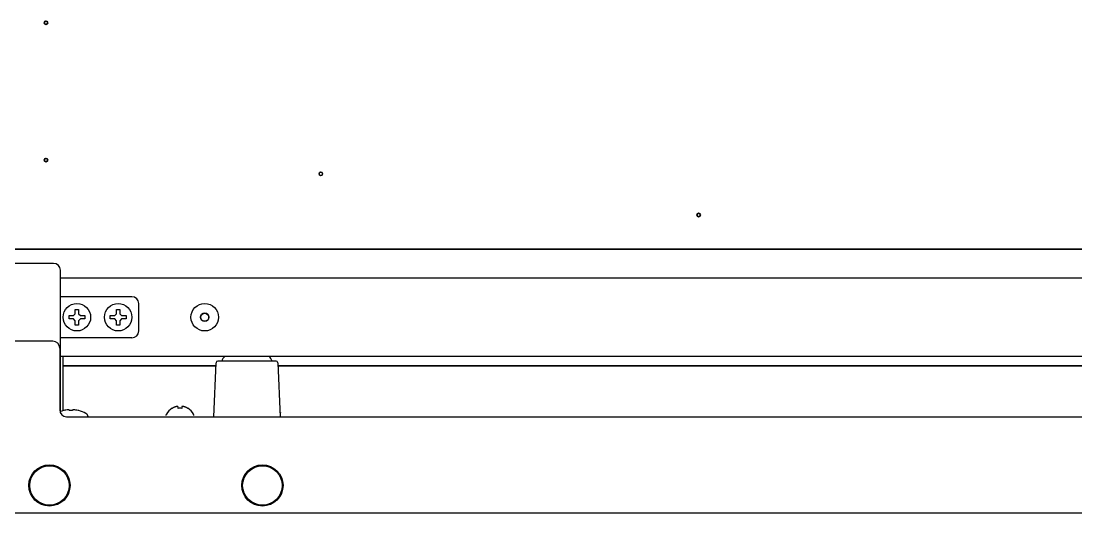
# Model space of a CAD drawing. Extents: x 5997 to 10491, y -672 to 3388.
# Drawn here: x 8435.8 to 8742.9, y 55 to 198.3 of the extents above; entities that cross this region are included whole.
import ezdxf

# ---------------------------------------------------------------- set-up
doc = ezdxf.new("R2010")
doc.units = 0
doc.header["$LTSCALE"] = 5
doc.layers.add('1', color=7, linetype='CONTINUOUS', true_color=0xffffff)
doc.layers.add('GEOM', color=7, linetype='CONTINUOUS')

msp = doc.modelspace()

# ---------------------------------------------------------------- linework, layer by layer
at = {"layer": '1', "color": 7, "linetype": 'Continuous', "lineweight": 35}
for p, q in [((9230.57, 131.83), (8423.08, 131.83)), ((8448.08, 97.87), (8492.56, 97.87)), ((8510.59, 97.87), (9095.56, 97.87))]:
    msp.add_line(p, q, dxfattribs=at)
for centre in [(8443.07, 197.83), (8443.07, 157.83), (8523.07, 153.83), (8633.07, 141.83)]:
    msp.add_circle(centre, 0.5, dxfattribs=at)
at = {"layer": 'GEOM', "color": 7, "linetype": 'Continuous'}
for p, q in [((8445.29, 127.74), (8428.94, 127.74)), ((8447.29, 84.17), (8447.29, 125.74)), ((9158.95, 123.43), (8447.29, 123.43)), ((8468.07, 118.03), (8447.29, 118.03)), ((8451.57, 113.03), (8451.57, 114.33)), ((8451.57, 114.33), (8452.57, 114.33)), ((8452.57, 114.33), (8452.57, 113.03)), ((8463.57, 113.03), (8463.57, 114.33)), ((8463.57, 114.33), (8464.57, 114.33)), ((8464.57, 114.33), (8464.57, 113.03)), ((8470.07, 108.03), (8470.07, 116.03)), ((8449.77, 111.53), (8449.77, 112.53)), ((8449.77, 112.53), (8451.07, 112.53)), ((8451.07, 111.53), (8449.77, 111.53)), ((8451.07, 112.53), (8451.57, 113.03)), ((8451.57, 111.03), (8451.07, 111.53)), ((8451.57, 109.73), (8451.57, 111.03)), ((8452.57, 113.03), (8453.07, 112.53)), ((8453.07, 111.53), (8452.57, 111.03)), ((8452.57, 111.03), (8452.57, 109.73)), ((8453.07, 112.53), (8454.37, 112.53)), ((8454.37, 111.53), (8453.07, 111.53)), ((8454.37, 112.53), (8454.37, 111.53)), ((8461.77, 111.53), (8461.77, 112.53)), ((8461.77, 112.53), (8463.07, 112.53)), ((8463.07, 111.53), (8461.77, 111.53)), ((8463.07, 112.53), (8463.57, 113.03)), ((8463.57, 111.03), (8463.07, 111.53)), ((8463.57, 109.73), (8463.57, 111.03)), ((8464.57, 113.03), (8465.07, 112.53)), ((8465.07, 111.53), (8464.57, 111.03)), ((8464.57, 111.03), (8464.57, 109.73)), ((8465.07, 112.53), (8466.37, 112.53)), ((8466.37, 111.53), (8465.07, 111.53)), ((8466.37, 112.53), (8466.37, 111.53)), ((8452.57, 109.73), (8451.57, 109.73)), ((8464.57, 109.73), (8463.57, 109.73)), ((8445.07, 105.03), (8423.07, 105.03)), ((8468.07, 106.03), (8447.29, 106.03)), ((8447.07, 103.03), (8447.07, 85.03)), ((9158.82, 100.62), (8447.29, 100.62)), ((8448.08, 84.82), (8448.08, 100.62)), ((8491.91, 83.03), (8492.6, 98.8)), ((8510.05, 99.28), (8493.1, 99.28)), ((8510.55, 98.8), (8511.24, 83.03)), ((8481.57, 85.47), (8481.57, 86.02)), ((8482.57, 86.02), (8482.57, 85.47)), ((8448.02, 84.82), (8448.02, 84.83)), ((8449.07, 83.03), (9157.07, 83.03)), ((8452.62, 84.83), (8452.62, 84.82)), ((8478.07, 83.43), (8478.07, 83.63)), ((8479.77, 85.47), (8479.77, 85.5)), ((8484.37, 85.5), (8484.37, 85.47)), ((8486.07, 83.43), (8486.07, 83.63)), ((8511.29, 84.37), (8511.29, 84.24)), ((8376.07, 55.03), (9230.07, 55.03))]:
    msp.add_line(p, q, dxfattribs=at)
for centre, radius in [((8452.07, 112.03), 4), ((8464.07, 112.03), 4), ((8489.27, 112.03), 4), ((8489.27, 112.03), 1.25), ((8489.27, 112.03), 1.15), ((8444.07, 63.03), 6), ((8444.07, 63.03), 5.75), ((8506.07, 63.03), 6), ((8506.07, 63.03), 5.75)]:
    msp.add_circle(centre, radius, dxfattribs=at)
for centre, radius, start, end in [((8445.29, 125.74), 2, 0.0087, 89.9913), ((8468.07, 116.03), 2, 0, 90), ((8468.07, 108.03), 2, 270, 0), ((8445.07, 103.03), 2, 0, 90), ((8493.1, 98.78), 0.5, 90, 177.5), ((8497.07, 98.32), 3, 129.9464, 161.3603), ((8506.07, 98.32), 3, 18.6397, 50.0536), ((8510.05, 98.78), 0.5, 2.5, 90), ((8482.22, 81.53), 4.64, 104.3176, 106.3964), ((8481.33, 84.03), 2.01, 95.2585, 97.2741), ((8481.32, 84.05), 1.98, 94.6009, 95.2558), ((8481.32, 84.07), 1.97, 93.2167, 94.6016), ((8481.32, 84.08), 1.96, 92.3765, 93.2159), ((8481.32, 84.08), 1.95, 91.1545, 92.3767), ((8481.32, 84.09), 1.95, 90.1995, 91.1541), ((8481.32, 84.09), 1.95, 89.0741, 90.1995), ((8481.32, 84.08), 1.95, 88.0037, 89.0738), ((8481.32, 84.08), 1.96, 86.9771, 88.0037), ((8481.32, 84.07), 1.97, 85.714, 86.9766), ((8481.32, 84.06), 1.98, 84.8627, 85.7144), ((8481.32, 84.03), 2.01, 82.7256, 84.8598), ((8482.83, 84.03), 2.01, 95.1401, 97.2744), ((8482.82, 84.06), 1.98, 94.2856, 95.1372), ((8482.82, 84.07), 1.97, 93.0233, 94.286), ((8482.82, 84.08), 1.96, 91.9964, 93.0228), ((8482.82, 84.08), 1.95, 90.9261, 91.9964), ((8482.82, 84.09), 1.95, 88.8459, 90.9258), ((8482.82, 84.08), 1.96, 87.6234, 88.8455), ((8482.82, 84.08), 1.96, 86.7841, 87.6235), ((8482.82, 84.07), 1.97, 85.3984, 86.7833), ((8482.82, 84.05), 1.98, 84.7442, 85.3991), ((8482.82, 84.03), 2.01, 82.7259, 84.7415), ((8481.93, 81.53), 4.64, 73.6036, 75.6824), ((8449.07, 85.03), 2, 180, 270), ((8450.32, 76.04), 9.08, 104.6676, 109.5511), ((8450.25, 76.16), 8.95, 102.9066, 104.3944), ((8450.25, 76.15), 8.95, 94.6607, 102.9018), ((8450.25, 76.17), 8.94, 93.3503, 94.6547), ((8450.32, 76.04), 8.79, 87.391, 92.609), ((8450.4, 76.17), 8.94, 85.3453, 86.6497), ((8450.4, 76.15), 8.95, 77.0982, 85.3393), ((8450.4, 76.16), 8.95, 75.6056, 77.0934), ((8450.32, 76.04), 9.08, 61.3979, 75.3324), ((8454.07, 82.92), 1.25, 4.9143, 61.3979), ((8478.47, 83.63), 0.4, 149.6988, 180), ((8482.27, 81.41), 4.8, 121.3727, 149.6988), ((8482.26, 81.42), 4.75, 118.9687, 121.5341), ((8482.26, 81.42), 4.75, 118.0074, 118.9684), ((8482.26, 81.43), 4.75, 116.6813, 118.0074), ((8482.25, 81.43), 4.74, 115.5402, 116.6812), ((8482.25, 81.43), 4.74, 114.5722, 115.5402), ((8482.25, 81.44), 4.73, 113.3175, 114.5722), ((8482.25, 81.44), 4.73, 112.5474, 113.3174), ((8482.25, 81.45), 4.72, 111.0025, 112.5476), ((8482.24, 81.45), 4.72, 110.5181, 111.0023), ((8482.24, 81.47), 4.7, 108.4656, 110.5187), ((8482.23, 81.48), 4.68, 107.3773, 108.465), ((8482.23, 81.5), 4.67, 106.3949, 107.3772), ((8482.07, 81.71), 3.8, 82.4351, 97.5649), ((8481.92, 81.5), 4.67, 72.6228, 73.6051), ((8481.91, 81.48), 4.68, 71.535, 72.6227), ((8481.91, 81.47), 4.7, 69.4813, 71.5344), ((8481.9, 81.45), 4.72, 68.9977, 69.4819), ((8481.9, 81.45), 4.72, 67.4524, 68.9975), ((8481.9, 81.44), 4.73, 66.6826, 67.4526), ((8481.9, 81.44), 4.73, 65.4278, 66.6825), ((8481.89, 81.43), 4.74, 64.4598, 65.4278), ((8481.89, 81.43), 4.74, 63.3188, 64.4598), ((8481.89, 81.43), 4.75, 61.9926, 63.3187), ((8481.89, 81.42), 4.75, 61.0316, 61.9926), ((8481.89, 81.42), 4.75, 58.4659, 61.0313), ((8481.87, 81.41), 4.8, 30.3012, 58.6273), ((8485.67, 83.63), 0.4, 0, 30.3012)]:
    msp.add_arc(centre, radius, start, end, dxfattribs=at)
for points, knots in [([(8449.74, 85.08), (8449.74, 85.08), (8449.73, 85.08), (8449.73, 85.09), (8449.72, 85.09)], [0, 0, 0, 0, 0.506571, 1, 1, 1, 1]), ([(8449.92, 84.82), (8449.9, 84.88), (8449.85, 84.97), (8449.78, 85.05), (8449.74, 85.08)], [0, 0, 0, 0, 0.586958, 1, 1, 1, 1]), ([(8450.91, 85.08), (8450.87, 85.05), (8450.8, 84.97), (8450.75, 84.88), (8450.72, 84.82)], [0, 0, 0, 0, 0.413042, 1, 1, 1, 1]), ([(8450.92, 85.09), (8450.92, 85.09), (8450.92, 85.08), (8450.91, 85.08), (8450.91, 85.08)], [0, 0, 0, 0, 0.493429, 1, 1, 1, 1])]:
    msp.add_open_spline(points, degree=3, knots=knots, dxfattribs=at)

doc.saveas('drawing.dxf')
